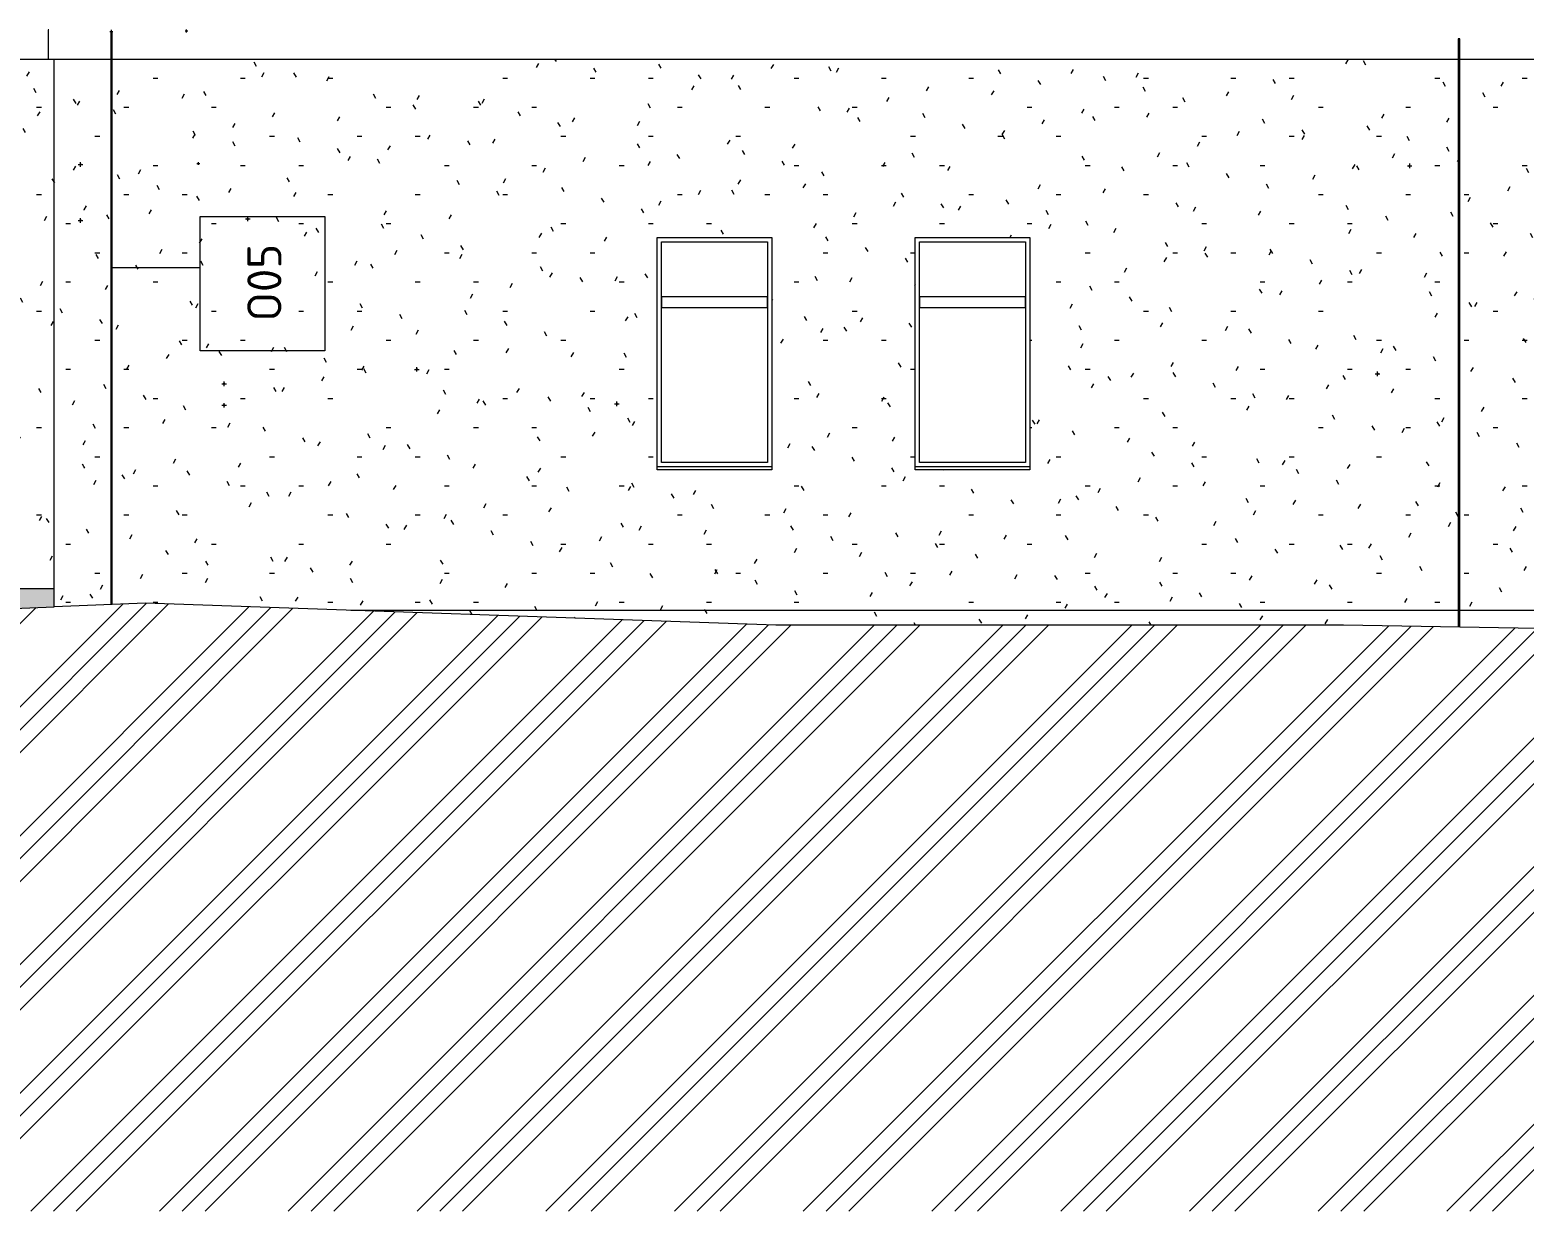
# Model space of a CAD drawing. Header units: millimetres. Extents: x -17526 to 472153, y -45352 to 20466.
# Drawn here: x 144784 to 155207, y -2011 to 6229 of the extents above; entities that cross this region are included whole.
import ezdxf

# ---------------------------------------------------------------- set-up
doc = ezdxf.new("R2010")
doc.units = ezdxf.units.MM
for name, color, linetype, lineweight in [('A-DETL-GENF', 92, 'Continuous', 9), ('A-DETL-THIN', 151, 'Continuous', 9), ('A-GLAZ', 151, 'Continuous', 9), ('A-ROOF-OTLN', 132, 'Continuous', 9), ('A-WALL', 113, 'Continuous', 9), ('A-WALL-PATT', 111, 'Continuous', 9), ('E-POWR-CNDT', 130, 'Continuous', 9), ('E-POWR-CNDT-IDEN', 130, 'Continuous', 9), ('E-POWR-CNTR', 130, 'Continuous', 9), ('E-POWR-DROP', 130, 'Continuous', 9), ('Q-SPCQ', 91, 'Continuous', 9)]:
    doc.layers.add(name, color=color, linetype=linetype, lineweight=lineweight)
doc.styles.add('ISOCPEUR_1', font='isocpeur.ttf', dxfattribs={"height": 238.125})
pattern_1 = [(0, (180187.54, 0), (812.8, 203.2), [33.528, -576.072, 33.528, -576.072, -3251.2]), (0, (180187.54, 0), (812.8, 203.2), [-1219.2, 33.528, -1185.672, 33.528, -576.072, -1422.4]), (0, (180187.54, 0), (812.8, 203.2), [-3048, 33.528, -372.872, 33.528, -982.472]), (120, (180492.34, 101.6), (-582.3764, 602.30545), [33.528, -576.072, 33.528, -576.072, -3251.2]), (120, (180492.34, 101.6), (-582.3764, 602.30545), [-1219.2, 33.528, -1185.672, 33.528, -576.072, -1422.4]), (120, (180492.34, 101.6), (-582.3764, 602.30545), [-3048, 33.528, -372.872, 33.528, -982.472]), (240, (180593.94, 508), (-230.4236, -805.50545), [33.528, -576.072, 33.528, -576.072, -3251.2]), (240, (180593.94, 508), (-230.4236, -805.50545), [-1219.2, 33.528, -1185.672, 33.528, -576.072, -1422.4]), (240, (180593.94, 508), (-230.4236, -805.50545), [-3048, 33.528, -372.872, 33.528, -982.472])]

# ---------------------------------------------------------------- blocks, each defined once
blk = doc.blocks.new('OKNO_1k_nadsvetlik - OKNO_1k_nadsvetlik_900 x 1700-1969443-Z-Nový')
at = {"layer": 'A-GLAZ'}
for p, q in [((20168.807457, 3210), (20168.807457, 4750)), ((20168.807457, 4750), (20908.807457, 4750)), ((20908.807457, 4750), (20908.807457, 3210)), ((20168.807457, 4370), (20908.807457, 4370)), ((20168.807457, 4370), (20168.807457, 4290)), ((20908.807457, 4290), (20168.807457, 4290)), ((20908.807457, 4290), (20908.807457, 4370)), ((20908.807457, 3210), (20168.807457, 3210))]:
    blk.add_line(p, q, dxfattribs=at)
blk = doc.blocks.new('parapet_ext - parapet_ext-1802001-Z-Nový')
at = {"layer": 'Q-SPCQ'}
for p, q in [((20138.807457, 3160), (20138.807457, 3182)), ((20938.807457, 3182), (20138.807457, 3182)), ((20938.807457, 3160), (20138.807457, 3160)), ((20938.807457, 3182), (20938.807457, 3160))]:
    blk.add_line(p, q, dxfattribs=at)

msp = doc.modelspace()

# ---------------------------------------------------------------- hatches: boundary and pattern name
at = {"layer": 'A-DETL-GENF'}
h = msp.add_hatch(dxfattribs=at)
h.set_pattern_fill('FP_115', style=0, pattern_type=2)
h.set_pattern_definition([(45, (180187.54, 0), (-449.013, 449.013), []), (45, (180346.3, 0), (0, 898.0256), []), (45, (180028.8, 0), (0, 898.0256), [])])
h.paths.add_polyline_path([(159708, -2011), (162467, -2011), (162467, 1954), (160947, 1954), (153930, 2076), (149988, 2076), (145591, 2230), (142374, 2098), (132629, 2438), (123400, 2846), (120136, 2445), (118620, 2445), (118620, -2011), (158328, -2011)])
msp.add_hatch(color=9, dxfattribs=at).paths.add_polyline_path([(142883, 2118), (144953, 2204), (144953, 2330), (142883, 2330), (142883, 2283)])
at = {"layer": 'A-WALL-PATT'}
h = msp.add_hatch(dxfattribs=at)
h.set_pattern_fill('FP_114', color=11, style=0, pattern_type=2)
h.set_pattern_definition(pattern_1)
h.paths.add_polyline_path([(140477, 2180), (142883, 2180), (142883, 2330), (143398, 2330), (143398, 4760), (144453, 4760), (144453, 2330), (144953, 2330), (144953, 6026), (128921, 6026), (128921, 2603), (129523, 2576), (129524, 5627), (129533, 5627), (129533, 2575), (132801, 2432), (140045, 2180), (140390, 2180)])
h.paths.add_polyline_path([(139183, 3360), (138988, 3360), (138988, 4835), (142968, 4835), (142968, 3360), (139269, 3360)])
h.paths.add_polyline_path([(131077, 3360), (130563, 3360), (130563, 4825), (132543, 4825), (132543, 3360), (131249, 3360)])
h.paths.add_polyline_path([(133363, 3360), (133363, 4825), (135343, 4825), (135343, 3360), (133405, 3360)])
h.paths.add_polyline_path([(137890, 3360), (136163, 3360), (136163, 4825), (138143, 4825), (138143, 3360), (137976, 3360)])
h.paths.add_polyline_path([(139376, 4901), (139369, 4903), (139367, 4904), (139365, 4910), (139367, 4916), (139372, 4919), (139376, 4918), (139378, 4918), (139382, 4912), (139382, 4906), (139378, 4903)])
h = msp.add_hatch(dxfattribs=at)
h.set_pattern_fill('FP_114', color=11, style=0, pattern_type=2)
h.set_pattern_definition(pattern_1)
h.paths.add_polyline_path([(144953, 2204), (145161, 2212), (145161, 6026), (144953, 6026), (144953, 2230)])
h.paths.add_polyline_path([(145140, 4891), (145133, 4892), (145131, 4894), (145129, 4900), (145131, 4906), (145135, 4909), (145140, 4908), (145142, 4908), (145146, 4902), (145145, 4896)])
h.paths.add_polyline_path([(145140, 5281), (145133, 5282), (145131, 5284), (145129, 5290), (145131, 5296), (145135, 5299), (145140, 5298), (145142, 5298), (145146, 5292), (145145, 5286)])
h = msp.add_hatch(dxfattribs=at)
h.set_pattern_fill('FP_114', color=11, style=0, pattern_type=2)
h.set_pattern_definition(pattern_1)
h.paths.add_polyline_path([(149359, 2180), (154748, 2180), (154748, 6026), (145358, 6026), (145358, 2220), (145591, 2230), (147023, 2180), (149273, 2180)])
h.paths.add_polyline_path([(156776, 2180), (157163, 2180), (157163, 6026), (154758, 6026), (154758, 2180), (156689, 2180)])
h.paths.add_polyline_path([(145161, 2212), (145348, 2220), (145348, 6026), (145161, 6026), (145161, 2230)])
h.paths.add_polyline_path([(149877, 3160), (149160, 3160), (149160, 4780), (149960, 4780), (149960, 3160)])
h.paths.add_polyline_path([(150960, 3160), (150960, 4780), (151760, 4780), (151760, 3160), (151084, 3160)])
h.paths.add_polyline_path([(146142, 3602), (146135, 3603), (146133, 3604), (146130, 3610), (146133, 3617), (146137, 3619), (146142, 3619), (146144, 3618), (146148, 3613), (146147, 3606)])
h.paths.add_polyline_path([(148881, 3611), (148874, 3612), (148872, 3614), (148870, 3620), (148872, 3626), (148876, 3629), (148881, 3628), (148883, 3628), (148887, 3622), (148886, 3616), (148885, 3614)])
h.paths.add_polyline_path([(146142, 3751), (146135, 3752), (146133, 3754), (146130, 3760), (146133, 3766), (146137, 3769), (146142, 3768), (146144, 3768), (146148, 3762), (146147, 3756)])
h.paths.add_polyline_path([(155431, 3751), (155424, 3752), (155422, 3754), (155420, 3760), (155422, 3766), (155426, 3769), (155431, 3768), (155433, 3768), (155437, 3762), (155437, 3756)])
h.paths.add_polyline_path([(155487, 3761), (155480, 3762), (155478, 3764), (155475, 3770), (155478, 3776), (155482, 3779), (155487, 3778), (155489, 3778), (155493, 3772), (155492, 3766)])
h.paths.add_polyline_path([(154188, 3821), (154181, 3822), (154179, 3824), (154176, 3830), (154179, 3836), (154183, 3839), (154188, 3838), (154190, 3838), (154194, 3832), (154193, 3826), (154189, 3822)])
h.paths.add_polyline_path([(147486, 3852), (147479, 3853), (147477, 3855), (147475, 3861), (147477, 3867), (147481, 3870), (147486, 3869), (147488, 3869), (147492, 3863), (147491, 3857)])
h.paths.add_polyline_path([(146306, 4901), (146298, 4903), (146297, 4904), (146295, 4910), (146298, 4917), (146302, 4919), (146306, 4918), (146308, 4918), (146312, 4912), (146312, 4906)])
h.paths.add_polyline_path([(154411, 5271), (154404, 5272), (154402, 5274), (154400, 5280), (154404, 5288), (154406, 5289), (154411, 5288), (154413, 5288), (154417, 5282), (154416, 5276)])
h.paths.add_polyline_path([(156975, 5271), (156968, 5272), (156966, 5274), (156963, 5280), (156966, 5286), (156970, 5289), (156975, 5288), (156977, 5288), (156981, 5282), (156980, 5276)])
h.paths.add_polyline_path([(156997, 5281), (156990, 5282), (156988, 5284), (156986, 5290), (156988, 5296), (156992, 5299), (156997, 5298), (156999, 5298), (157003, 5292), (157002, 5286)])
h.paths.add_polyline_path([(145960, 5292), (145956, 5293), (145955, 5297), (145956, 5300), (145960, 5302), (145963, 5300), (145965, 5296), (145963, 5294), (145961, 5292)])
h = msp.add_hatch(dxfattribs=at)
h.set_pattern_fill('FP_114', color=11, style=0, pattern_type=2)
h.set_pattern_definition(pattern_1)
h.paths.add_polyline_path([(157103, 2021), (157103, 2180), (154758, 2180), (154758, 2062), (156948, 2024)])
h.paths.add_polyline_path([(154748, 2062), (154748, 2180), (147023, 2180), (149988, 2076), (153948, 2076), (154706, 2063)])
at = {"layer": 'E-POWR-DROP'}
for color, points in [(11, [(145353, 6214), (145356, 6215), (145357, 6216), (145358, 6220), (145356, 6223), (145352, 6224), (145350, 6222), (145348, 6219), (145350, 6215), (145352, 6214)]), (11, [(145877, 6217), (145879, 6218), (145881, 6220), (145882, 6224), (145879, 6227), (145876, 6227), (145873, 6226), (145872, 6222), (145873, 6219), (145876, 6217)]), (256, [(145140, 5281), (145145, 5286), (145146, 5289), (145146, 5292), (145142, 5298), (145135, 5299), (145131, 5296), (145129, 5290), (145131, 5284), (145134, 5282), (145138, 5282)]), (11, [(145960, 5292), (145962, 5293), (145964, 5294), (145965, 5298), (145962, 5301), (145958, 5302), (145956, 5300), (145955, 5297), (145956, 5293), (145958, 5292)]), (256, [(154411, 5271), (154416, 5276), (154417, 5278), (154417, 5282), (154413, 5288), (154406, 5289), (154402, 5286), (154400, 5280), (154404, 5272), (154404, 5272), (154409, 5272)]), (256, [(145140, 4891), (145145, 4896), (145146, 4898), (145146, 4902), (145142, 4908), (145135, 4909), (145131, 4906), (145129, 4900), (145131, 4894), (145134, 4892), (145138, 4892)]), (256, [(146306, 4901), (146312, 4906), (146312, 4908), (146312, 4912), (146308, 4918), (146302, 4919), (146297, 4916), (146295, 4910), (146298, 4903), (146299, 4902), (146304, 4902)]), (256, [(147486, 3852), (147491, 3857), (147492, 3859), (147492, 3863), (147488, 3869), (147481, 3870), (147477, 3867), (147475, 3861), (147477, 3855), (147479, 3853), (147484, 3853)]), (256, [(146142, 3751), (146147, 3756), (146148, 3758), (146148, 3762), (146144, 3768), (146137, 3769), (146133, 3766), (146130, 3760), (146133, 3754), (146135, 3752), (146139, 3752)]), (256, [(154188, 3821), (154193, 3826), (154194, 3829), (154194, 3832), (154189, 3838), (154183, 3839), (154179, 3836), (154177, 3829), (154179, 3824), (154181, 3822), (154185, 3822)]), (256, [(154188, 3821), (154193, 3826), (154194, 3829), (154194, 3832), (154189, 3838), (154183, 3839), (154179, 3836), (154177, 3829), (154179, 3824), (154181, 3822), (154185, 3822)]), (256, [(146142, 3602), (146147, 3606), (146148, 3608), (146148, 3613), (146144, 3618), (146137, 3619), (146133, 3617), (146130, 3610), (146133, 3604), (146135, 3603), (146139, 3602)]), (256, [(148881, 3611), (148886, 3616), (148887, 3618), (148887, 3622), (148883, 3628), (148876, 3629), (148872, 3626), (148870, 3620), (148872, 3614), (148874, 3612), (148879, 3612)])]:
    msp.add_hatch(color=color, dxfattribs=at).paths.add_polyline_path(points)

# ---------------------------------------------------------------- linework, layer by layer
at = {"layer": 'A-DETL-THIN'}
for p, q in [((144953, 2330), (142883, 2330)), ((144953, 2204), (144953, 2330)), ((142883, 2118), (144953, 2204)), ((145591, 2230), (144953, 2204)), ((149988, 2076), (145591, 2230)), ((153948, 2076), (149988, 2076)), ((160947, 1954), (153948, 2076))]:
    msp.add_line(p, q, dxfattribs=at)
at = {"layer": 'A-ROOF-OTLN', "color": 11}
for p, q in [((144911, 6224), (144911, 6032)), ((128921, 6026), (145348, 6026)), ((145358, 6026), (154748, 6026)), ((154758, 6026), (157199, 6026))]:
    msp.add_line(p, q, dxfattribs=at)
for points, knots in [([(144917, 6230), (144917, 6230), (144917, 6230), (144916, 6230), (144916, 6230), (144916, 6230), (144915, 6230), (144915, 6229), (144914, 6229), (144914, 6229), (144914, 6229), (144913, 6229), (144913, 6228), (144913, 6228), (144912, 6227), (144912, 6227), (144912, 6226), (144911, 6225), (144911, 6224), (144911, 6224)], [-0.75, -0.75, -0.75, -0.75, -0.71875, -0.6875, -0.65625, -0.625, -0.59375, -0.5625, -0.53125, -0.5, -0.46875, -0.4375, -0.375, -0.34375, -0.3125, -0.25, -0.1875, -0.125, 0, 0, 0, 0]), ([(144911, 6032), (144911, 6031), (144911, 6030), (144912, 6029), (144912, 6029), (144912, 6028), (144913, 6027), (144913, 6027), (144913, 6027), (144914, 6027), (144914, 6026), (144914, 6026), (144915, 6026), (144915, 6026), (144916, 6026), (144916, 6026), (144916, 6026), (144917, 6026), (144917, 6026), (144917, 6026)], [-1, -1, -1, -1, -0.8888889, -0.8333333, -0.7777778, -0.7222222, -0.6666667, -0.6388889, -0.6111111, -0.5833333, -0.5555556, -0.5277778, -0.5, -0.4722222, -0.4444444, -0.4166667, -0.3888889, -0.3611111, -0.3333333, -0.3333333, -0.3333333, -0.3333333])]:
    msp.add_open_spline(points, degree=3, knots=knots, dxfattribs=at)
at = {"layer": 'A-WALL', "color": 11}
for p, q in [((144953, 2330), (144953, 6026)), ((149160, 3182), (149160, 4780)), ((149160, 4780), (149960, 4780)), ((149960, 4780), (149960, 3182)), ((150960, 3182), (150960, 4780)), ((150960, 4780), (151760, 4780)), ((151760, 4780), (151760, 3182)), ((147023, 2180), (154748, 2180)), ((154758, 2180), (157163, 2180))]:
    msp.add_line(p, q, dxfattribs=at)
at = {"layer": 'E-POWR-CNDT', "color": 11}
for p, q in [((145348, 6199), (145348, 6166)), ((145348, 6166), (145348, 2220)), ((145358, 6166), (145358, 6199)), ((145358, 2220), (145358, 6166)), ((154748, 6166), (154748, 2062)), ((154758, 6166), (154748, 6166)), ((154758, 2062), (154758, 6166))]:
    msp.add_line(p, q, dxfattribs=at)
at = {"layer": 'E-POWR-CNDT', "color": 11, "flags": 128}
for points in [[(145348, 6218), (145348, 6218), (145348, 6217), (145348, 6217), (145348, 6217), (145348, 6216), (145348, 6216), (145348, 6215), (145348, 6215), (145348, 6214), (145348, 6214), (145348, 6213), (145348, 6213), (145348, 6212), (145348, 6212), (145348, 6211), (145348, 6210), (145348, 6210), (145348, 6209), (145348, 6208), (145348, 6208), (145348, 6207), (145348, 6206), (145348, 6205), (145348, 6205), (145348, 6204), (145348, 6203), (145348, 6202), (145348, 6202), (145348, 6201), (145348, 6200), (145348, 6199), (145348, 6199)], [(145358, 6199), (145358, 6200), (145358, 6201), (145358, 6201), (145358, 6202), (145358, 6203), (145358, 6204), (145358, 6204), (145358, 6205), (145358, 6206), (145358, 6207), (145358, 6207), (145358, 6208), (145358, 6209), (145358, 6210), (145358, 6210), (145358, 6211), (145358, 6212), (145358, 6212), (145358, 6213), (145358, 6213), (145358, 6214), (145358, 6214), (145358, 6215), (145358, 6215), (145358, 6216), (145358, 6216), (145358, 6217), (145358, 6217)]]:
    msp.add_lwpolyline(points, dxfattribs=at)
at = {"layer": 'E-POWR-CNDT-IDEN'}
msp.add_line((145353, 4572), (145972, 4572), dxfattribs=at)
at = {"layer": 'E-POWR-CNDT-IDEN', "flags": 128}
msp.add_lwpolyline([(145972, 3991), (145972, 4927), (146841, 4927), (146841, 3991)], close=True, dxfattribs=at)
at = {"layer": 'E-POWR-CNTR', "color": 11}
for p, q in [((145343, 6219), (145363, 6219)), ((145353, 6209), (145353, 6229)), ((145353, 6204), (145353, 6199)), ((145867, 6222), (145887, 6222)), ((145877, 6212), (145877, 6232)), ((145950, 5297), (145970, 5297)), ((145960, 5287), (145960, 5307))]:
    msp.add_line(p, q, dxfattribs=at)
at = {"layer": 'E-POWR-CNTR'}
for p, q in [((145122, 5290), (145154, 5290)), ((145138, 5274), (145138, 5306)), ((154393, 5280), (154425, 5280)), ((154409, 5264), (154409, 5296)), ((145122, 4900), (145154, 4900)), ((145138, 4884), (145138, 4916)), ((146288, 4910), (146320, 4910)), ((146304, 4894), (146304, 4926)), ((147468, 3861), (147500, 3861)), ((147484, 3845), (147484, 3877)), ((146123, 3760), (146155, 3760)), ((146139, 3744), (146139, 3776)), ((154169, 3830), (154201, 3830)), ((154169, 3830), (154201, 3830)), ((154185, 3814), (154185, 3846)), ((154185, 3814), (154185, 3846)), ((146123, 3610), (146155, 3610)), ((146139, 3594), (146139, 3626)), ((148863, 3620), (148895, 3620)), ((148879, 3604), (148879, 3636))]:
    msp.add_line(p, q, dxfattribs=at)

# ---------------------------------------------------------------- block references
at = {"layer": 'A-GLAZ'}
for p in [(129021, 0), (130821, 0)]:
    msp.add_blockref('OKNO_1k_nadsvetlik - OKNO_1k_nadsvetlik_900 x 1700-1969443-Z-Nový', p, dxfattribs=at)
at = {"layer": 'Q-SPCQ'}
for p in [(129021, 0), (130821, 0)]:
    msp.add_blockref('parapet_ext - parapet_ext-1802001-Z-Nový', p, dxfattribs=at)

# ---------------------------------------------------------------- next in the draw order: texts
at = {"layer": 'E-POWR-CNDT-IDEN', "insert": (146301, 4195), "char_height": 238.1, "width": 633.33, "attachment_point": 1, "rotation": 90, "style": 'ISOCPEUR_1', "bg_fill": 3, "box_fill_scale": 1.25, "bg_fill_color": 256, "bg_fill_true_color": 13158600, "bg_fill_transparency": 0}
msp.add_mtext('O05', dxfattribs=at)

doc.saveas('drawing.dxf')
